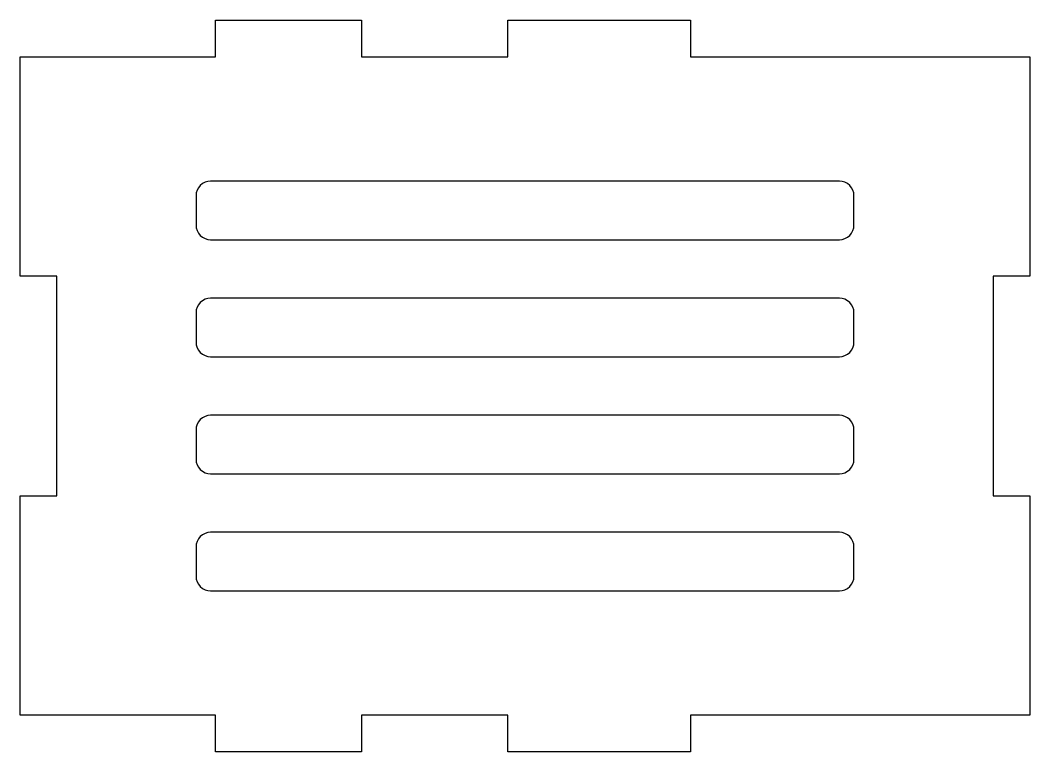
# Model space of a CAD drawing. Header units: millimetres. Extents: x -60 to 78, y -98 to 2.
import ezdxf

# ---------------------------------------------------------------- set-up
doc = ezdxf.new("R2010")
doc.units = ezdxf.units.MM
doc.layers.get('0').update_dxf_attribs({"linetype": 'CONTINUOUS'})

msp = doc.modelspace()

# ---------------------------------------------------------------- linework, layer by layer
msp.add_lwpolyline([(31.7, -3), (78.1, -3), (78.1, -33), (73.1, -33), (73.1, -63), (78.1, -63), (78.1, -93), (31.7, -93), (31.7, -98), (6.7, -98), (6.7, -93), (-13.3, -93), (-13.3, -98), (-33.3, -98), (-33.3, -93), (-60, -93), (-60, -63), (-55, -63), (-55, -33), (-60, -33), (-60, -3), (-33.3, -3), (-33.3, 2), (-13.3, 2), (-13.3, -3), (6.7, -3), (6.7, 2), (31.7, 2)], close=True)
for points in [[(-35.95, -22), (-35.95, -26, 0.414214), (-33.95, -28), (52.05, -28, 0.414214), (54.05, -26), (54.05, -22, 0.414214), (52.05, -20), (-33.95, -20, 0.414214)], [(-35.95, -38), (-35.95, -42, 0.414214), (-33.95, -44), (52.05, -44, 0.414214), (54.05, -42), (54.05, -38, 0.414214), (52.05, -36), (-33.95, -36, 0.414214)], [(-35.95, -54), (-35.95, -58, 0.414214), (-33.95, -60), (52.05, -60, 0.414214), (54.05, -58), (54.05, -54, 0.414214), (52.05, -52), (-33.95, -52, 0.414214)], [(-35.95, -70), (-35.95, -74, 0.414214), (-33.95, -76), (52.05, -76, 0.414214), (54.05, -74), (54.05, -70, 0.414214), (52.05, -68), (-33.95, -68, 0.414214)]]:
    msp.add_lwpolyline(points, format="xyb", close=True)

doc.saveas('drawing.dxf')
